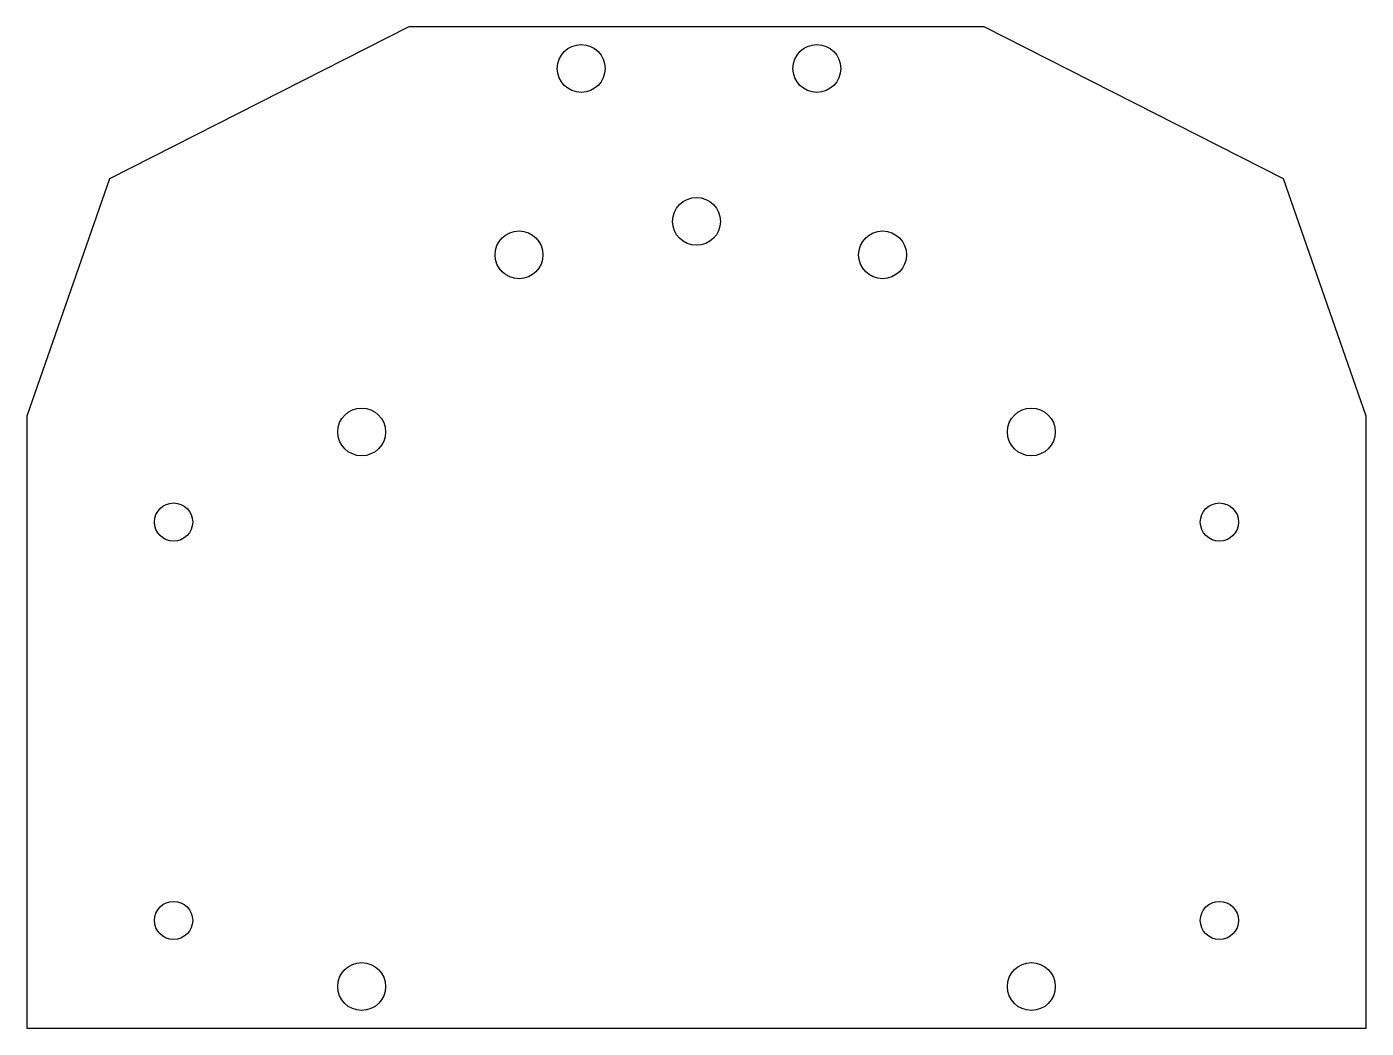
# Model space of a CAD drawing. Header units: millimetres. Extents: x -70 to 70, y 0 to 105.
import ezdxf

# ---------------------------------------------------------------- set-up
doc = ezdxf.new("R2010")
doc.units = ezdxf.units.MM

msp = doc.modelspace()

# ---------------------------------------------------------------- linework, layer by layer
msp.add_lwpolyline([(70, 64), (61.36, 88.84), (30.06, 104.73), (-30.06, 104.73), (-61.36, 88.84), (-70, 64), (-70, 0), (70, 0)], close=True)
for centre, radius in [((-12.05, 100.37), 2.5), ((12.58, 100.37), 2.5), ((0, 84.38), 2.5), ((-18.55, 80.88), 2.5), ((19.45, 80.88), 2.5), ((-35, 62.36), 2.5), ((35, 62.36), 2.5), ((-54.66, 52.93), 2), ((54.66, 52.93), 2), ((-54.66, 11.27), 2), ((54.66, 11.27), 2), ((-35, 4.36), 2.5), ((35, 4.36), 2.5)]:
    msp.add_circle(centre, radius)

doc.saveas('drawing.dxf')
